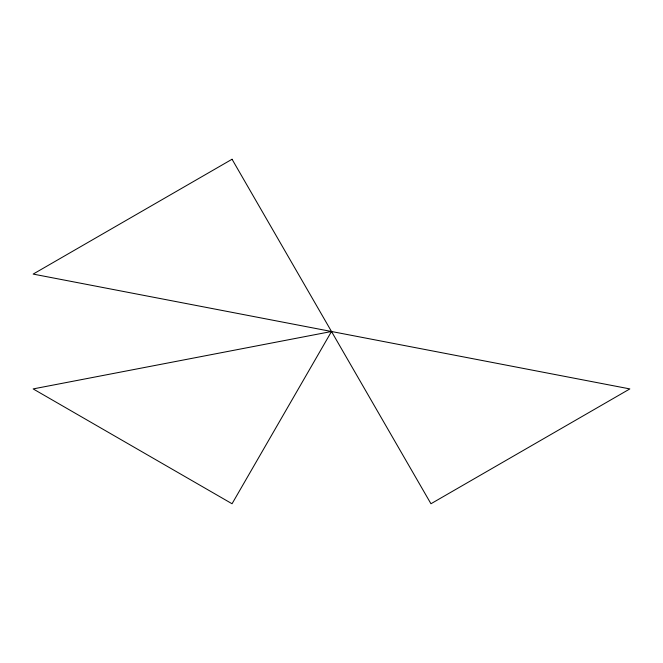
<?xml version="1.0" encoding="UTF-8"?>
<svg xmlns="http://www.w3.org/2000/svg" width="663" height="663" viewBox="0 0 663 663"><rect width="100%" height="100%" fill="white"/><g stroke="black" fill="none" stroke-linecap="round" stroke-linejoin="round"><path stroke-width="0.99" d="M331.5 331.5L232.05 503.747L33.15 388.916L331.5 331.5M232.05 159.253L33.15 274.084L629.85 388.916L430.95 503.747L232.05 159.253"/></g></svg>
